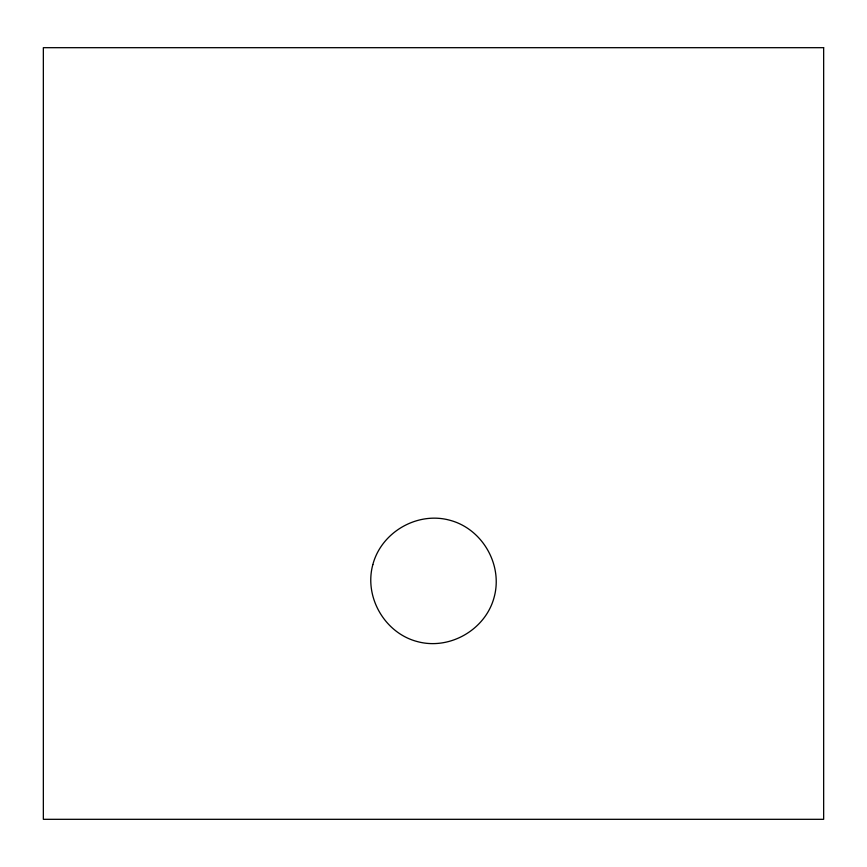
<?xml version="1.0" encoding="UTF-8"?>
<svg xmlns="http://www.w3.org/2000/svg" width="867" height="867" viewBox="0 0 867 867"><rect width="100%" height="100%" fill="white"/><g stroke="black" fill="none" stroke-linecap="round" stroke-linejoin="round"><path stroke-width="1.3" d="M372.832 564.634C363.934 597.049 384.72 633.062 417.244 641.558C449.659 650.456 485.672 629.67 494.168 597.146C503.066 564.731 482.28 528.718 449.756 520.222C417.341 511.324 381.328 532.11 372.832 564.634M823.65 47.685L43.35 47.685L43.35 819.315L823.65 819.315L823.65 47.685"/></g></svg>
